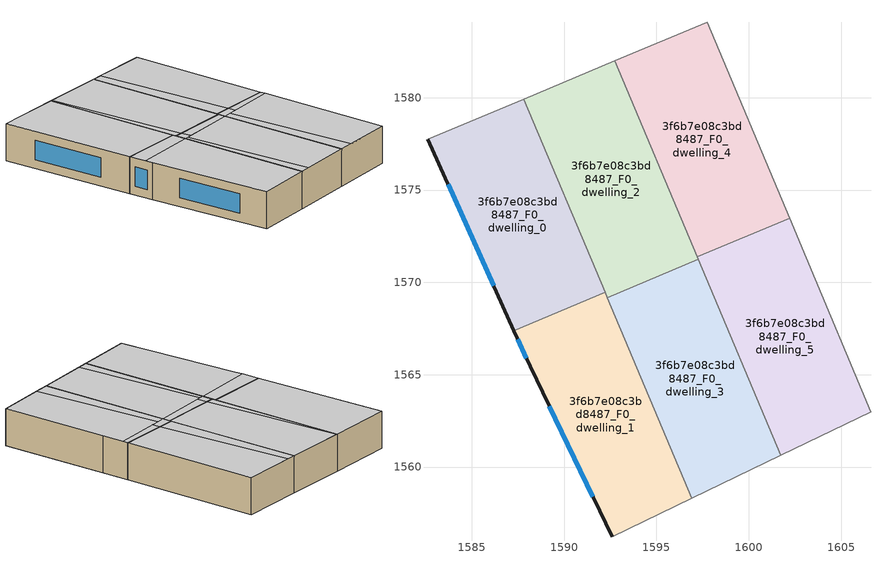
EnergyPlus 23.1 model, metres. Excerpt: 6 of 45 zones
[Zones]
3f6b7e08c3bd8487_F0_dwelling_0
 floor ground (EU_floor_Construction): 1587.82,1579.93 1592.22,1569.46 1587.28,1567.38 1582.63,1577.75 z0
 wall outside (EU_wall_Construction): 1582.63,1577.75 1587.28,1567.38 z0:3
 wall to 3f6b7e08c3bd8487_F0_dwelling_1 (EU_wall_Construction): 1587.28,1567.38 1592.22,1569.46 z0:3
 wall adiabatic (EU_wall_Construction): 1587.82,1579.93 1582.63,1577.75 z0:3
 wall to 3f6b7e08c3bd8487_F0_dwelling_2 (EU_wall_Construction): 1592.22,1569.46 1587.82,1579.93 z0:3
 window (EU_Window_Construction): 1583.72,1575.31 1586.19,1569.82 z0.7:2.3
 ceiling adiabatic (EU_roof_Construction): 1592.22,1569.46 1587.82,1579.93 1582.63,1577.75 1587.28,1567.38 z3
3f6b7e08c3bd8487_F0_dwelling_1
 floor ground (EU_floor_Construction): 1592.22,1569.46 1596.92,1558.3 1592.61,1556.22 1588.16,1565.45 1587.28,1567.38 z0
 wall outside (EU_wall_Construction): 1587.28,1567.38 1588.16,1565.45 1592.61,1556.22 z0:3
 wall adiabatic (EU_wall_Construction): 1592.61,1556.22 1596.92,1558.3 z0:3
 wall to 3f6b7e08c3bd8487_F0_dwelling_3 (EU_wall_Construction): 1596.92,1558.3 1592.34,1569.18 z0:3
 wall to 3f6b7e08c3bd8487_F0_dwelling_2 (EU_wall_Construction): 1592.34,1569.18 1592.22,1569.46 z0:3
 window (EU_Window_Construction): 1589.2,1563.28 1591.56,1558.38 / 1587.49,1566.93 1587.95,1565.9 z0.7:2.3
 ceiling to 3f6b7e08c3bd8487_F1_dwelling_10 (EU_floor_Construction): 1596.92,1558.31 1592.69,1568.36 1587.89,1566.04 1588.16,1565.45 1592.61,1556.22 z3
 ceiling adiabatic (EU_roof_Construction): 1592.69,1568.36 1592.22,1569.46 1587.28,1567.38 1587.89,1566.04 z3
3f6b7e08c3bd8487_F0_dwelling_2
 floor ground (EU_floor_Construction): 1592.75,1582 1597.27,1571.25 1592.34,1569.18 1587.82,1579.93 z0
 wall to 3f6b7e08c3bd8487_F0_dwelling_3 (EU_wall_Construction): 1592.34,1569.18 1597.27,1571.25 z0:3
 wall adiabatic (EU_wall_Construction): 1592.75,1582 1587.82,1579.93 z0:3
 wall to 3f6b7e08c3bd8487_F0_dwelling_4 (EU_wall_Construction): 1597.22,1571.38 1592.75,1582 z0:3
 wall to 3f6b7e08c3bd8487_F0_dwelling_5 (EU_wall_Construction): 1597.27,1571.25 1597.22,1571.38 z0:3
 ceiling to 3f6b7e08c3bd8487_F1_dwelling_3 (EU_floor_Construction): 1597.27,1571.25 1592.75,1582 1587.91,1579.96 1592.99,1569.45 z3
 ceiling adiabatic (EU_roof_Construction): 1592.99,1569.45 1587.91,1579.96 1587.82,1579.93 1592.34,1569.18 z3
3f6b7e08c3bd8487_F0_dwelling_3
 floor ground (EU_floor_Construction): 1597.27,1571.25 1601.74,1560.64 1596.92,1558.3 1592.34,1569.18 z0
 wall adiabatic (EU_wall_Construction): 1596.92,1558.3 1601.74,1560.64 z0:3
 wall to 3f6b7e08c3bd8487_F0_dwelling_5 (EU_wall_Construction): 1601.74,1560.64 1597.27,1571.25 z0:3
 ceiling to 3f6b7e08c3bd8487_F1_dwelling_9 (EU_floor_Construction): 1601.74,1560.64 1597.51,1570.69 1593.02,1568.52 1597.77,1558.71 z3
 ceiling to 3f6b7e08c3bd8487_F1_dwelling_10 (EU_floor_Construction): 1597.77,1558.71 1593.02,1568.52 1592.69,1568.36 1596.92,1558.31 z3
 ceiling to 3f6b7e08c3bd8487_F1_dwelling_3 (EU_floor_Construction): 1597.51,1570.69 1597.27,1571.25 1592.99,1569.45 1593.37,1568.69 z3
 ceiling adiabatic (EU_roof_Construction): 1593.37,1568.69 1592.99,1569.45 1592.34,1569.18 1592.69,1568.36 z3
3f6b7e08c3bd8487_F0_dwelling_4
 floor ground (EU_floor_Construction): 1597.74,1584.1 1602.21,1573.49 1597.22,1571.38 1592.75,1582 z0
 wall to 3f6b7e08c3bd8487_F0_dwelling_5 (EU_wall_Construction): 1597.22,1571.38 1602.21,1573.49 z0:3
 wall adiabatic (EU_wall_Construction): 1597.74,1584.1 1592.75,1582 z0:3
 wall to 3f6b7e08c3bd8487_F0_dwelling_6 (EU_wall_Construction): 1602.21,1573.49 1597.74,1584.1 z0:3
 ceiling to 3f6b7e08c3bd8487_F1_dwelling_2 (EU_floor_Construction): 1602.21,1573.49 1597.74,1584.1 1593.49,1582.31 1598.52,1571.93 z3
 ceiling to 3f6b7e08c3bd8487_F1_dwelling_3 (EU_floor_Construction): 1598.52,1571.93 1593.49,1582.31 1592.75,1582 1597.22,1571.38 z3
3f6b7e08c3bd8487_F0_dwelling_5
 floor ground (EU_floor_Construction): 1602.21,1573.49 1606.62,1563 1601.74,1560.64 1597.22,1571.38 z0
 wall adiabatic (EU_wall_Construction): 1601.74,1560.64 1606.62,1563 z0:3
 wall to 3f6b7e08c3bd8487_F0_dwelling_7 (EU_wall_Construction): 1606.62,1563 1603.12,1571.33 z0:3
 wall to 3f6b7e08c3bd8487_F0_dwelling_6 (EU_wall_Construction): 1603.12,1571.33 1602.21,1573.48 z0:3
 ceiling to 3f6b7e08c3bd8487_F1_dwelling_8 (EU_floor_Construction): 1606.62,1563 1602.39,1573.06 1598.17,1571.01 1602.92,1561.21 z3
 ceiling to 3f6b7e08c3bd8487_F1_dwelling_9 (EU_floor_Construction): 1602.92,1561.21 1598.17,1571.01 1597.51,1570.69 1601.74,1560.64 z3
 ceiling to 3f6b7e08c3bd8487_F1_dwelling_2 (EU_floor_Construction): 1602.39,1573.06 1602.21,1573.48 1598.52,1571.93 1598.81,1571.33 z3
 ceiling to 3f6b7e08c3bd8487_F1_dwelling_3 (EU_floor_Construction): 1598.81,1571.33 1598.52,1571.93 1597.22,1571.38 1597.51,1570.69 z3
[Building]
EU S2 Campaign: North Axis=0; Terrain=City; Solar Distribution=FullExterior
[Site:Location]
Budapest.Ferenc.Liszt.Intl.AP: Latitude=47.437; Longitude=19.256; Time Zone=1; Elevation=185
[SizingPeriod:WeatherFileDays]
AnnualSizingPeriod: Begin Month=1; Begin Day of Month=1; End Month=12; End Day of Month=31; Day of Week for Start Day=Monday; Use Weather File Daylight Saving Period=No; Use Weather File Rain and Snow Indicators=No
[MATERIAL]
EU_InternalMass_Material: Roughness=MediumRough; Thickness=0.1; Conductivity=1; Density=1800; Specific Heat=900; Thermal Absorptance=0.9; Solar Absorptance=0.7; Visible Absorptance=0.7
[MATERIAL:NOMASS] Roughness=MediumRough; Thermal Absorptance=0.9; Solar Absorptance=0.7; Visible Absorptance=0.7
Name | Thermal Resistance
EU_wall_NoMass | 0.832559
EU_roof_NoMass | 1.39638
EU_floor_NoMass | 0.872794
[WINDOWMATERIAL:SIMPLEGLAZINGSYSTEM]
EU_Window_SimpleGlazing: UFactor=2.79869; Solar Heat Gain Coefficient=0.75; Visible Transmittance=0.75
[CONSTRUCTION]
EU_wall_Construction: EU_wall_NoMass
EU_roof_Construction: EU_roof_NoMass
EU_floor_Construction: EU_floor_NoMass
EU_Window_Construction: EU_Window_SimpleGlazing
EU_InternalMass_Construction: EU_InternalMass_Material
[ZONE] Type=1; Multiplier=1; Ceiling Height=autocalculate; Floor Area=autocalculate; Part of Total Floor Area=Yes
Name | Volume
3f6b7e08c3bd8487_F0_dwelling_0 | 187.119
3f6b7e08c3bd8487_F0_dwelling_1 | 187.126
3f6b7e08c3bd8487_F0_dwelling_2 | 187.087
3f6b7e08c3bd8487_F0_dwelling_3 | 187.092
3f6b7e08c3bd8487_F0_dwelling_4; 3f6b7e08c3bd8487_F0_dwelling_5 | 187.127
[INTERNALMASS] Construction=EU_InternalMass_Construction
Name | Zone or ZoneList | Surface Area
3f6b7e08c3bd8487_F0_dwelling_0_EU_InternalMass | 3f6b7e08c3bd8487_F0_dwelling_0 | 62.3728
3f6b7e08c3bd8487_F0_dwelling_1_EU_InternalMass | 3f6b7e08c3bd8487_F0_dwelling_1 | 62.3756
3f6b7e08c3bd8487_F0_dwelling_2_EU_InternalMass | 3f6b7e08c3bd8487_F0_dwelling_2 | 62.3622
3f6b7e08c3bd8487_F0_dwelling_3_EU_InternalMass | 3f6b7e08c3bd8487_F0_dwelling_3 | 62.3639
3f6b7e08c3bd8487_F0_dwelling_4_EU_InternalMass | 3f6b7e08c3bd8487_F0_dwelling_4 | 62.3759
3f6b7e08c3bd8487_F0_dwelling_5_EU_InternalMass | 3f6b7e08c3bd8487_F0_dwelling_5 | 62.3757
[OTHEREQUIPMENT] Fuel Type=Electricity; Design Level Calculation Method=Watts/Area; Power per Zone Floor Area=1; Fraction Latent=0; Fraction Radiant=0; Fraction Lost=0; Carbon Dioxide Generation Rate=0; EndUse Subcategory=EU_Step8_InternalGains
Name | Zone or ZoneList or Space or SpaceList | Schedule
EU_Step8_InternalGain_3f6b7e08c3bd8487_F0_dwelling_0_f000 | 3f6b7e08c3bd8487_F0_dwelling_0 | EU_Step8_GainSchedule_3f6b7e08c3bd8487_F0_dwelling_0_f000
EU_Step8_InternalGain_3f6b7e08c3bd8487_F0_dwelling_1_f000 | 3f6b7e08c3bd8487_F0_dwelling_1 | EU_Step8_GainSchedule_3f6b7e08c3bd8487_F0_dwelling_1_f000
EU_Step8_InternalGain_3f6b7e08c3bd8487_F0_dwelling_2_f000 | 3f6b7e08c3bd8487_F0_dwelling_2 | EU_Step8_GainSchedule_3f6b7e08c3bd8487_F0_dwelling_2_f000
EU_Step8_InternalGain_3f6b7e08c3bd8487_F0_dwelling_3_f000 | 3f6b7e08c3bd8487_F0_dwelling_3 | EU_Step8_GainSchedule_3f6b7e08c3bd8487_F0_dwelling_3_f000
EU_Step8_InternalGain_3f6b7e08c3bd8487_F0_dwelling_4_f000 | 3f6b7e08c3bd8487_F0_dwelling_4 | EU_Step8_GainSchedule_3f6b7e08c3bd8487_F0_dwelling_4_f000
EU_Step8_InternalGain_3f6b7e08c3bd8487_F0_dwelling_5_f000 | 3f6b7e08c3bd8487_F0_dwelling_5 | EU_Step8_GainSchedule_3f6b7e08c3bd8487_F0_dwelling_5_f000
[ZONEVENTILATION:DESIGNFLOWRATE] Schedule=EU_AlwaysOn; Design Flow Rate Calculation Method=AirChanges/Hour; Air Changes per Hour=0.475469; Ventilation Type=Natural; Fan Pressure Rise=0; Fan Total Efficiency=1; Constant Term Coefficient=1; Temperature Term Coefficient=0; Velocity Term Coefficient=0; Velocity Squared Term Coefficient=0; Minimum Indoor Temperature=-100; Maximum Indoor Temperature=100; Delta Temperature=-100; Minimum Outdoor Temperature=-100; Maximum Outdoor Temperature=100; Maximum Wind Speed=40
Name | Zone or ZoneList or Space or SpaceList
EU_ConstantAir_3f6b7e08c3bd8487_F0_dwelling_0 | 3f6b7e08c3bd8487_F0_dwelling_0
EU_ConstantAir_3f6b7e08c3bd8487_F0_dwelling_1 | 3f6b7e08c3bd8487_F0_dwelling_1
EU_ConstantAir_3f6b7e08c3bd8487_F0_dwelling_2 | 3f6b7e08c3bd8487_F0_dwelling_2
EU_ConstantAir_3f6b7e08c3bd8487_F0_dwelling_3 | 3f6b7e08c3bd8487_F0_dwelling_3
EU_ConstantAir_3f6b7e08c3bd8487_F0_dwelling_4 | 3f6b7e08c3bd8487_F0_dwelling_4
EU_ConstantAir_3f6b7e08c3bd8487_F0_dwelling_5 | 3f6b7e08c3bd8487_F0_dwelling_5
[HVACTEMPLATE:THERMOSTAT] Constant Heating Setpoint=20; Constant Cooling Setpoint=50
EU_HeatOnly_3f6b7e08c3bd8487_F0_dwelling_0; EU_HeatOnly_3f6b7e08c3bd8487_F0_dwelling_1; EU_HeatOnly_3f6b7e08c3bd8487_F0_dwelling_2; EU_HeatOnly_3f6b7e08c3bd8487_F0_dwelling_3; EU_HeatOnly_3f6b7e08c3bd8487_F0_dwelling_4; EU_HeatOnly_3f6b7e08c3bd8487_F0_dwelling_5; EU_HeatOnly_3f6b7e08c3bd8487_F0_dwelling_6; EU_HeatOnly_3f6b7e08c3bd8487_F0_dwelling_7; EU_HeatOnly_3f6b7e08c3bd8487_F0_dwelling_8; EU_HeatOnly_3f6b7e08c3bd8487_F0_dwelling_9; EU_HeatOnly_3f6b7e08c3bd8487_F0_dwelling_10; EU_HeatOnly_3f6b7e08c3bd8487_F0_dwelling_11; EU_HeatOnly_3f6b7e08c3bd8487_F1_dwelling_0; EU_HeatOnly_3f6b7e08c3bd8487_F1_dwelling_1; EU_HeatOnly_3f6b7e08c3bd8487_F1_dwelling_2; EU_HeatOnly_3f6b7e08c3bd8487_F1_dwelling_3; EU_HeatOnly_3f6b7e08c3bd8487_F1_dwelling_4; EU_HeatOnly_3f6b7e08c3bd8487_F1_dwelling_5; EU_HeatOnly_3f6b7e08c3bd8487_F1_dwelling_6; EU_HeatOnly_3f6b7e08c3bd8487_F1_dwelling_7; EU_HeatOnly_3f6b7e08c3bd8487_F1_dwelling_8; EU_HeatOnly_3f6b7e08c3bd8487_F1_dwelling_9; EU_HeatOnly_3f6b7e08c3bd8487_F1_dwelling_10; EU_HeatOnly_3f6b7e08c3bd8487_F2_dwelling_0; EU_HeatOnly_3f6b7e08c3bd8487_F2_dwelling_1; EU_HeatOnly_3f6b7e08c3bd8487_F2_dwelling_2; EU_HeatOnly_3f6b7e08c3bd8487_F2_dwelling_3; EU_HeatOnly_3f6b7e08c3bd8487_F2_dwelling_4; EU_HeatOnly_3f6b7e08c3bd8487_F2_dwelling_5; EU_HeatOnly_3f6b7e08c3bd8487_F2_dwelling_6; EU_HeatOnly_3f6b7e08c3bd8487_F2_dwelling_7; EU_HeatOnly_3f6b7e08c3bd8487_F2_dwelling_8; EU_HeatOnly_3f6b7e08c3bd8487_F2_dwelling_9; EU_HeatOnly_3f6b7e08c3bd8487_F2_dwelling_10; EU_HeatOnly_3f6b7e08c3bd8487_F3_dwelling_0; EU_HeatOnly_3f6b7e08c3bd8487_F3_dwelling_1; EU_HeatOnly_3f6b7e08c3bd8487_F3_dwelling_2; EU_HeatOnly_3f6b7e08c3bd8487_F3_dwelling_3; EU_HeatOnly_3f6b7e08c3bd8487_F3_dwelling_4; EU_HeatOnly_3f6b7e08c3bd8487_F3_dwelling_5; EU_HeatOnly_3f6b7e08c3bd8487_F3_dwelling_6; EU_HeatOnly_3f6b7e08c3bd8487_F3_dwelling_7; EU_HeatOnly_3f6b7e08c3bd8487_F3_dwelling_8; EU_HeatOnly_3f6b7e08c3bd8487_F3_dwelling_9; EU_HeatOnly_3f6b7e08c3bd8487_F3_dwelling_10
[HVACTEMPLATE:ZONE:IDEALLOADSAIRSYSTEM] System Availability Schedule=EU_AlwaysOn; Maximum Heating Supply Air Temperature=50; Minimum Cooling Supply Air Temperature=13; Maximum Heating Supply Air Humidity Ratio=0.0156; Minimum Cooling Supply Air Humidity Ratio=0.0077; Heating Limit=NoLimit; Cooling Limit=NoLimit; Heating Availability Schedule=EU_AlwaysOn; Cooling Availability Schedule=EU_CoolingOff; Dehumidification Control Type=ConstantSensibleHeatRatio; Cooling Sensible Heat Ratio=0.7; Dehumidification Setpoint=60; Humidification Control Type=None; Humidification Setpoint=30; Outdoor Air Method=None; Outdoor Air Flow Rate per Person=0.00944; Outdoor Air Flow Rate per Zone Floor Area=0; Outdoor Air Flow Rate per Zone=0; Demand Controlled Ventilation Type=None; Outdoor Air Economizer Type=NoEconomizer; Heat Recovery Type=None; Sensible Heat Recovery Effectiveness=0.7; Latent Heat Recovery Effectiveness=0.65
Name | Template Thermostat
3f6b7e08c3bd8487_F0_dwelling_0 | EU_HeatOnly_3f6b7e08c3bd8487_F0_dwelling_0
3f6b7e08c3bd8487_F0_dwelling_1 | EU_HeatOnly_3f6b7e08c3bd8487_F0_dwelling_1
3f6b7e08c3bd8487_F0_dwelling_2 | EU_HeatOnly_3f6b7e08c3bd8487_F0_dwelling_2
3f6b7e08c3bd8487_F0_dwelling_3 | EU_HeatOnly_3f6b7e08c3bd8487_F0_dwelling_3
3f6b7e08c3bd8487_F0_dwelling_4 | EU_HeatOnly_3f6b7e08c3bd8487_F0_dwelling_4
3f6b7e08c3bd8487_F0_dwelling_5 | EU_HeatOnly_3f6b7e08c3bd8487_F0_dwelling_5
[SIZING:ZONE] Zone Cooling Design Supply Air Temperature Input Method=SupplyAirTemperature; Zone Cooling Design Supply Air Temperature=13; Zone Heating Design Supply Air Temperature Input Method=SupplyAirTemperature; Zone Heating Design Supply Air Temperature=50; Zone Cooling Design Supply Air Humidity Ratio=0.008; Zone Heating Design Supply Air Humidity Ratio=0.008; Cooling Design Air Flow Method=DesignDay; Cooling Design Air Flow Rate=0; Cooling Minimum Air Flow per Zone Floor Area=0.000762; Cooling Minimum Air Flow=0; Cooling Minimum Air Flow Fraction=0.2; Heating Design Air Flow Method=DesignDay; Heating Design Air Flow Rate=0; Heating Maximum Air Flow per Zone Floor Area=0.002032; Heating Maximum Air Flow=0.141576; Heating Maximum Air Flow Fraction=0.3; Account for Dedicated Outdoor Air System=No; Dedicated Outdoor Air System Control Strategy=NeutralSupplyAir; Dedicated Outdoor Air Low Setpoint Temperature for Design=autosize; Dedicated Outdoor Air High Setpoint Temperature for Design=autosize; Zone Load Sizing Method=Sensible Load Only No Latent Load; Zone Latent Cooling Design Supply Air Humidity Ratio Input Method=HumidityRatioDifference; Zone Cooling Design Supply Air Humidity Ratio Difference=0.005; Zone Latent Heating Design Supply Air Humidity Ratio Input Method=HumidityRatioDifference; Zone Humidification Design Supply Air Humidity Ratio Difference=0.005
3f6b7e08c3bd8487_F0_dwelling_0; 3f6b7e08c3bd8487_F0_dwelling_1; 3f6b7e08c3bd8487_F0_dwelling_2; 3f6b7e08c3bd8487_F0_dwelling_3; 3f6b7e08c3bd8487_F0_dwelling_4; 3f6b7e08c3bd8487_F0_dwelling_5
[SCHEDULE:CONSTANT]
Name | Hourly Value
EU_AlwaysOn | 1
EU_CoolingOff | 0
[SCHEDULE:FILE] Column Number=1; Rows to Skip at Top=0; Number of Hours of Data=8760; Column Separator=Comma; Interpolate to Timestep=No; Minutes per Item=60; Adjust Schedule for Daylight Savings=Yes
Name | File
EU_Step8_GainSchedule_3f6b7e08c3bd8487_F0_dwelling_0_f000 | ../../schedules/3f6b7e08c3bd8487/3f6b7e08c3bd8487_F0_dwelling_0_f000_gain.csv
EU_Step8_GainSchedule_3f6b7e08c3bd8487_F0_dwelling_1_f000 | ../../schedules/3f6b7e08c3bd8487/3f6b7e08c3bd8487_F0_dwelling_1_f000_gain.csv
EU_Step8_GainSchedule_3f6b7e08c3bd8487_F0_dwelling_2_f000 | ../../schedules/3f6b7e08c3bd8487/3f6b7e08c3bd8487_F0_dwelling_2_f000_gain.csv
EU_Step8_GainSchedule_3f6b7e08c3bd8487_F0_dwelling_3_f000 | ../../schedules/3f6b7e08c3bd8487/3f6b7e08c3bd8487_F0_dwelling_3_f000_gain.csv
EU_Step8_GainSchedule_3f6b7e08c3bd8487_F0_dwelling_4_f000 | ../../schedules/3f6b7e08c3bd8487/3f6b7e08c3bd8487_F0_dwelling_4_f000_gain.csv
EU_Step8_GainSchedule_3f6b7e08c3bd8487_F0_dwelling_5_f000 | ../../schedules/3f6b7e08c3bd8487/3f6b7e08c3bd8487_F0_dwelling_5_f000_gain.csv
